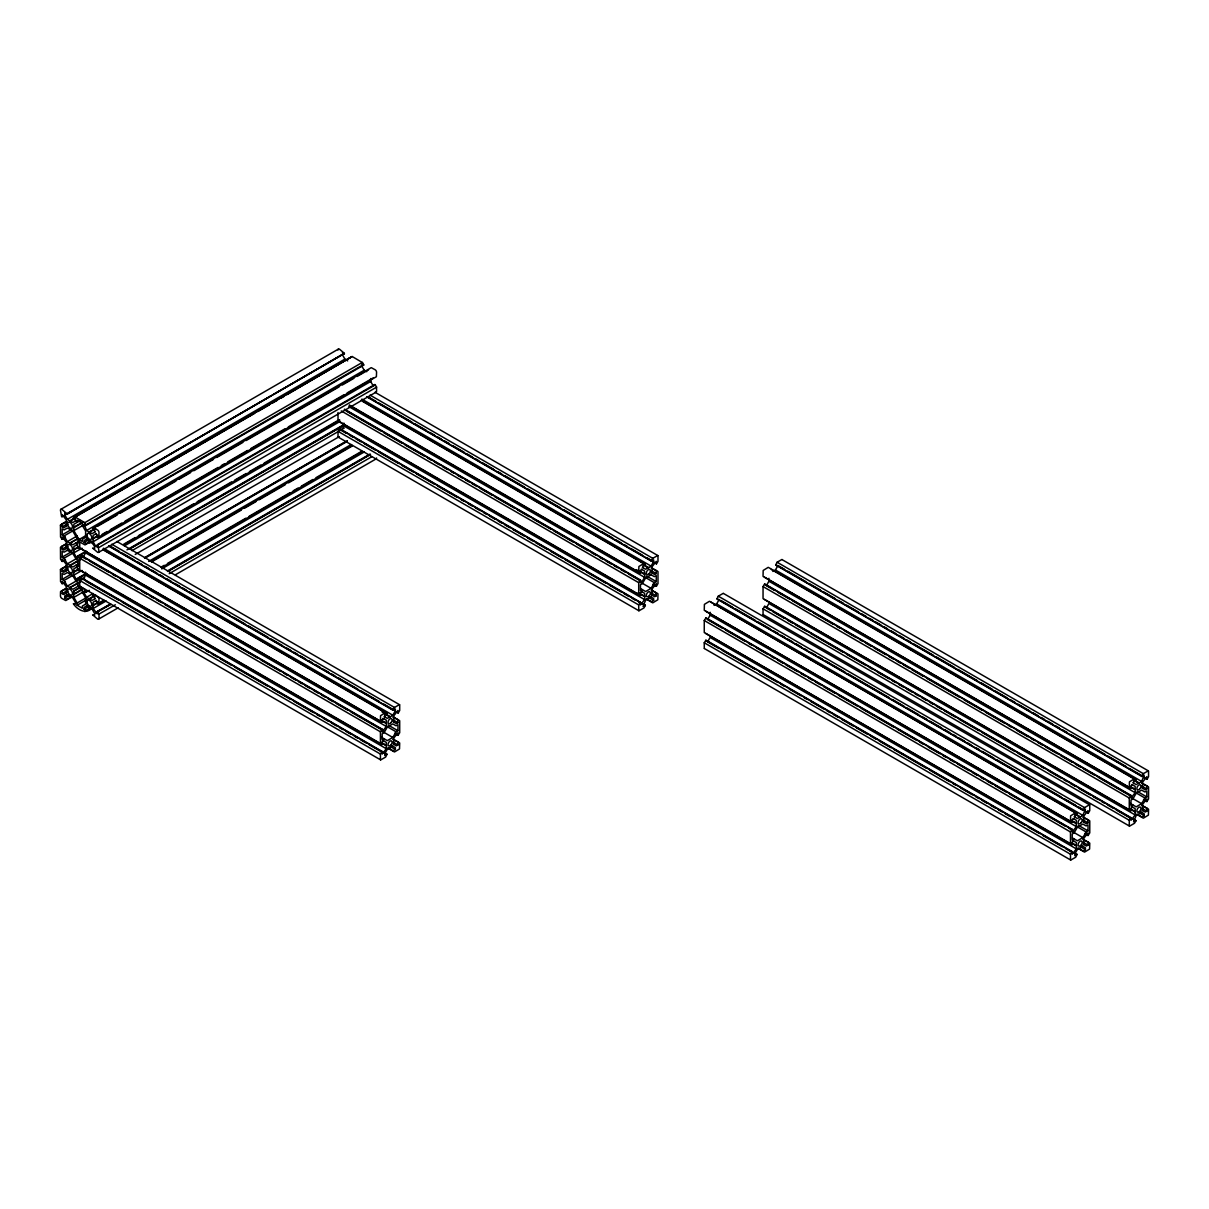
<?xml version="1.0" encoding="UTF-8"?>
<svg xmlns="http://www.w3.org/2000/svg" width="1209" height="1209" viewBox="0 0 1209 1209"><rect width="100%" height="100%" fill="white"/><g stroke="black" fill="none" stroke-linecap="round" stroke-linejoin="round"><path stroke-width="1.5" d="M65.452 581.831L62.188 583.72L60.541 581.529L60.45 569.56L66.495 565.827M65.452 537.31L62.188 539.199L60.541 537.008L60.45 525.038L66.495 521.321M86.625 539.169L92.096 542.327L94.665 546.77L94.665 548.584L92.625 548.085L97.551 552.271A2.055 1.194 60 0 0 99.002 551.425L97.853 545.078L97.264 547.088L95.692 546.181L93.123 541.738L92.927 538.458L98.02 535.527M375.394 392.139A2.055 1.194 60 0 0 376.573 391.172L376.543 386.895L374.835 384.477L97.264 544.73M77.104 522.409L77.119 520.218L82.333 523.21L82.348 525.447L85.612 531.068L85.612 537.385M79.734 547.647L79.734 541.98L84.993 544.927L90.992 541.496M79.718 570.013L79.718 558.195L81.456 555.566L382.165 729.178L382.165 731.823L386.306 726.473L386.502 723.194L381.394 720.247M79.734 580.804L81.456 577.826L382.165 751.439L382.165 754.084L386.306 748.719L386.502 745.454L381.394 742.507M83.043 579.564L85.597 575.121L85.597 572.189M338.036 436.963L338.021 431.326L339.744 428.711L640.453 602.309L640.453 604.953L644.593 599.604L644.79 596.324L639.697 593.377M343.9 423.074L343.9 425.991L341.331 430.434L346.227 433.275M380.427 743.867L380.427 731.793L382.165 729.178M384.961 714.081L390.054 717.028L392.804 715.214L395.358 710.771L395.358 708.958L393.076 710.272L394.482 707.461L399.378 704.666M380.442 759.69L380.427 754.053L382.165 751.439M380.775 736.855L387.318 740.633L392.804 737.475L396.068 731.793L397.957 730.704L397.957 724.705L396.068 725.793L392.804 723.904L387.318 727.062L384.054 732.73L382.165 733.818L382.165 739.832L384.054 738.744M394.693 733.47L397.957 735.359L399.695 732.73L399.695 720.67L393.167 716.892M638.715 594.737L638.715 582.678L640.453 580.048L640.453 582.693L642.024 581.786L644.593 577.343L644.79 574.063L639.697 571.116M643.248 564.966L648.356 567.913L651.092 566.099L653.646 561.656L653.646 559.827L651.364 561.157L652.769 558.331L657.666 555.536M638.745 610.575L638.715 604.938L640.453 602.309M640.71 588.677L645.621 591.518L651.092 588.345L654.371 582.678L656.26 581.589L656.26 575.575L654.371 576.663L649.46 573.837M642.07 603.246L645.334 605.528L643.944 607.946L639.077 610.741M652.981 584.34L656.26 586.229L657.983 583.615L657.983 571.54L651.455 567.777M1073.804 841.086L1072.217 841.993L1071.884 844.834L704.258 632.579L704.258 620.519L705.98 617.89L1072.217 829.329L1072.217 831.973L1076.358 826.624L1076.358 820.306L1073.093 818.417M1075.013 814.246L1080.121 817.193L1082.856 815.38L1085.425 809.108L1083.128 810.423L716.907 598.984L718.297 596.173L723.194 593.377M710.136 612.253L710.136 615.185L707.567 619.628L722.287 628.121M714.096 605.392L716.62 603.926L719.189 599.483M704.273 648.417L704.258 642.765L705.98 640.15L1072.217 851.589L1072.217 854.234L1076.358 848.884L1076.569 845.605L1071.461 842.658M1132.591 807.144L1131.004 808.05L1130.672 810.891L763.045 598.636L763.045 586.577L764.768 583.947L1131.004 795.386L1131.004 798.031L1135.16 792.681L1135.357 789.401L1130.249 786.454M1133.8 780.304L1138.908 783.251L1141.644 781.437L1144.213 775.165L1141.931 776.495L775.694 565.041L777.1 562.23L781.996 559.435M768.924 578.31L768.924 581.242L766.355 585.685L774.531 590.4M772.883 571.449L775.422 569.983L777.976 565.555L784.52 569.318M763.06 614.474L763.045 608.822L764.768 606.208L1131.004 817.647L1131.004 820.291L1135.16 814.942L1135.357 811.662L1130.249 808.715M1070.479 844.018L1070.479 831.958L1072.217 829.329M1083.128 810.423L1084.533 807.612L1089.43 804.816M1070.509 859.856L1070.479 854.219L1072.217 851.589M1072.474 837.958L1077.385 840.799L1082.856 837.625L1086.135 831.958L1088.024 830.87L1088.024 824.855L1086.135 825.943L1082.856 824.054L1077.385 827.213L1074.106 832.895L1072.217 833.983L1072.217 839.998L1074.106 838.895M1084.76 833.621L1088.024 835.51L1089.762 832.895L1089.762 820.82L1083.219 817.057M1129.282 810.075L1129.282 798.016L1131.004 795.386M1141.931 776.495L1143.321 773.669L1148.218 770.874M1129.297 825.913L1129.282 820.276L1131.004 817.647M1129.629 803.063L1136.173 806.856L1141.644 803.683L1144.923 798.016L1146.812 796.927L1146.812 790.913L1144.923 792.001L1141.644 790.112L1136.173 793.27L1132.893 798.953L1131.004 800.041L1131.004 806.055L1132.893 804.952M1132.637 818.584L1135.901 820.866L1134.495 823.284L1129.659 826.064M1143.548 799.678L1146.812 801.567L1148.55 798.953L1148.55 786.893L1142.006 783.115M87.29 600.556L87.365 600.48A3.4 1.965 60 0 0 89.36 605.951A3.4 1.965 60 0 0 91.446 602.989L90.917 601.946A3.4 1.965 60 0 0 87.804 600.148L87.38 600.45M98.881 603.699L99.002 599.286A2.04 1.179 60 0 0 97.551 596.778L93.939 594.692L92.625 595.251L94.665 597.11L94.665 598.939M98.836 536.962L99.002 532.504A2.04 1.179 60 0 0 97.551 530.01L93.637 527.91M60.873 509.321L338.444 349.069M344.399 353.345L66.827 514.263L344.399 353.345L339.457 349.159A2.04 1.179 60 0 0 338.021 350.005M75.185 518.223L70.092 521.155L67.356 519.356L64.787 514.913L270.514 396.144M273.778 394.255L342.359 354.66L344.913 359.103L347.663 360.917M66.827 513.583L61.901 509.412A2.04 1.179 60 0 0 60.45 510.243L61.599 516.606L65.452 515.064M67.356 519.356L344.913 359.103M60.45 525.159L65.346 522.333M74.338 516.787L352.197 356.519L362.655 362.715L363.667 365.148L86.096 525.386L84.071 524.222L86.625 530.479L89.36 532.292L94.468 529.346M61.599 524.147L67.084 521.653M352.197 356.519L73.356 518.026L91.31 507.659M94.574 505.785L128.864 485.988M132.129 484.099L151.73 472.779M154.994 470.906L158.258 469.016M161.522 467.127L254.585 413.402M257.849 411.513L269.29 404.909M272.554 403.035L277.45 400.194M280.715 398.32L283.979 396.431M287.243 394.542L350.927 357.108M69.895 520.822L74.792 517.996M62.188 524.479L62.188 526.837L67.084 524.011M67.039 525.855L63.76 527.744L62.188 526.837M76.091 520.626L72.827 522.515L70.288 521.049M80.383 520.52L73.855 524.283L73.855 527.215M83.451 521.683L73.658 527.336L73.855 530.6L79.008 539.546L82.303 541.451L82.318 539.29L87.214 536.464M73.855 527.668L82.016 522.953M76.107 542.886L77.996 543.974L77.996 540.136L72.827 531.189L70.092 529.391L67.356 528.031L64.077 529.92L62.188 528.832L62.188 534.846L71.981 529.194M74.626 516.772L84.826 522.651L362.383 362.398M62.188 534.846L64.077 535.935L73.87 530.283M73.855 530.6L83.648 524.948M61.599 538.866L64.863 536.977M84.071 526.036L363.667 364.468M64.077 535.935L67.356 541.617L77.149 535.95M86.625 530.479L364.196 370.226L366.735 371.692M66.495 543.566L60.465 547.209L60.541 559.268L62.188 561.46L65.452 559.571M61.599 546.392L67.084 543.914M97.521 526.338L117.122 515.019M120.386 513.13L175.894 481.091M179.159 479.202L190.599 472.598M193.863 470.709L213.449 459.405M216.713 457.516L242.843 442.434M246.107 440.544L339.17 386.82M342.434 384.93L353.859 378.341M357.139 376.452L368.564 369.848M67.356 541.617L69.895 543.083L78.056 538.368M89.164 531.945L95.692 528.182M78.449 538.594L69.895 543.083M62.188 546.74L62.188 549.082L67.084 546.256M79.008 539.546L87.184 534.846M67.039 548.115L63.76 550.004L62.188 549.082M79.371 540.997L72.827 544.775L70.288 543.309M95.36 531.764L92.096 533.637L89.557 532.172M68.973 549.354L64.077 552.181L62.188 551.092L62.188 557.107L64.077 558.195L67.356 563.862L70.092 565.676L79.885 560.024M77.119 544.654L73.855 546.544L73.855 549.475M87.335 538.761L84.071 540.65L84.071 542.463L86.096 543.642L90.992 540.816M96.388 533.532L93.123 535.406L93.123 538.353M84.071 542.463L88.967 539.637M78.751 546.649L73.658 549.596L73.855 552.861L76.409 557.304L77.996 558.21L77.996 555.868L86.156 551.153M73.855 549.929L78.751 547.103M93.123 538.791L98.02 535.965M62.188 557.107L71.981 551.44M102.16 534.363L107.057 531.537M110.336 529.663L121.761 523.059M125.026 521.17L218.088 467.445M221.353 465.556L224.617 463.667M227.881 461.778L247.482 450.473M250.747 448.584L285.037 428.787M288.301 426.913L343.809 394.859M347.074 392.97L373.203 377.888M89.572 543.068L92.096 541.617M64.077 558.195L73.87 552.543M73.855 552.861L82.016 548.145M93.123 541.738L370.695 381.485L370.695 378.538M81.124 548.81L382.165 722.226L382.165 719.582L383.737 718.66M76.409 557.304L86.746 551.485M95.692 546.181L375.425 384.825M67.356 563.862L77.149 558.21M60.45 569.681L66.979 565.903M99.002 547.42L376.573 387.167M61.599 568.653L67.084 566.175M69.895 565.328L79.688 559.676M62.188 569.001L62.188 571.343L67.084 568.517M67.039 570.376L63.76 572.265L62.188 571.343M79.371 563.258L72.827 567.036L70.288 565.57M98.579 552.362L376.15 392.109M78.751 565.978L73.855 568.804L73.855 571.736M78.751 568.91L73.658 571.842L73.855 575.121L76.409 579.564L77.996 580.471L77.996 578.114L86.156 573.414M73.855 572.174L78.751 569.348M77.996 586.305L77.996 582.481L76.107 581.378L72.827 575.711L67.356 572.552L64.077 574.441L62.188 573.353L62.188 579.353L71.981 573.701M123.711 544.186L135.136 537.582M138.4 535.708L193.924 503.654M197.188 501.765L231.463 481.968M234.742 480.094L246.168 473.49M249.432 471.601L260.857 465.012M264.121 463.123L339.23 419.75M124.3 544.518L339.82 420.097M62.188 579.353L64.077 580.456L73.87 574.789M73.855 575.121L82.016 570.406M124.467 545.894L339.986 421.473M126.975 549.838L344.127 424.465M76.409 579.564L86.202 573.897M128.653 549.4L198.865 508.868M202.13 506.979L344.187 424.963M77.996 578.114L86.746 573.746M129.197 549.234L344.716 424.812M64.077 580.456L67.356 586.123L77.149 580.471M66.495 588.088L60.526 591.564L60.45 595.946A2.04 1.179 60 0 0 61.901 598.44L65.754 600.556L73.356 596.188M81.366 579.867L84.63 577.978M131.977 550.639L344.233 428.092M61.599 590.914L67.084 588.42M67.356 586.123L69.895 587.589L79.688 581.937M79.885 582.285L69.895 587.589M62.188 591.246L62.188 593.604L67.084 590.778M67.039 592.637L63.76 594.511L62.188 593.604M79.356 585.519L72.827 589.282L70.288 587.816M135.242 554.432L339.336 436.6M71.724 596.46L66.827 599.286L64.787 598.107L64.787 596.294L67.356 594.813L70.092 596.158L72.827 597.971L75.396 602.414L75.396 604.228L73.356 603.729C77.452 610.092 86.852 615.109 92.625 607.326M73.855 593.997L73.855 591.05L79.008 588.073L82.303 589.977L82.318 592.153L85.612 597.851L85.612 604.168M64.787 596.294L68.052 594.405M73.855 591.05L80.383 587.287M64.787 598.107L69.684 595.281M82.016 589.282L73.658 594.103L73.855 597.382L77.104 603.004L77.119 605.241L82.333 608.233L82.348 606.041L87.244 603.215M73.855 594.435L82.016 589.72M73.855 597.382L83.648 591.715M144.884 557.561L347.346 440.665M94.468 596.128L89.36 599.059L86.625 597.261L84.071 592.818L87.335 590.929M144.475 557.938L345.306 441.995M84.071 592.818L84.071 590.989L86.096 592.168L89.36 590.279M144.884 558.226L347.346 441.345M86.625 597.261L93.153 593.483M148.677 561.429L351.139 444.549M77.104 603.004L86.897 597.352M151.412 561.324L352.227 445.38M151.412 562.004L241.211 510.153M244.475 508.264L255.9 501.675M259.164 499.785L285.294 484.703M288.558 482.814L352.227 446.045M77.119 605.241L86.927 599.573M89.164 598.727L95.692 594.949M95.36 598.531L92.096 600.42L89.557 598.954M87.335 605.528L84.071 607.417L84.071 609.245L86.096 610.409L90.992 607.583M96.388 600.299L93.123 602.188L93.123 605.12M84.071 609.245L88.967 606.419M98.02 602.294L92.927 605.241L93.123 608.505L97.264 613.855L97.264 611.512L110.336 603.971M93.123 605.573L98.02 602.747M100.528 602.082L103.793 600.193M160.948 567.202L164.212 565.313M167.477 563.439L245.85 518.193M249.114 516.303L289.933 492.743M293.198 490.854L298.094 488.028M301.358 486.139L312.783 479.535M316.063 477.646L361.778 451.259M84.826 611.678L91.355 607.915M104.382 600.541L97.853 604.304L97.264 601.614L95.692 600.707M161.522 567.55L362.352 451.592M93.123 608.505L106.18 600.964M161.704 568.91L364.166 452.03M167.477 570.965L369.939 454.085M95.692 612.948L110.382 604.47M167.522 571.464L368.352 455.521M97.264 611.512L110.911 604.304M168.066 571.313L370.528 454.418M86.625 605.936L92.096 609.094L94.665 613.537L94.665 615.366L92.625 614.852L97.551 619.038A2.04 1.179 60 0 0 99.002 618.192L99.002 614.066L115.323 604.772M169.215 573.655L371.677 456.775M98.579 619.129L118.165 607.825M175.32 574.834L376.15 458.876M385.641 712.554L380.548 715.698L380.427 721.607M643.944 563.439L638.881 566.492L638.715 572.477M102.689 549.203L387.046 713.37L384.764 715.078L384.764 716.892M361.219 400.209L645.334 564.24L643.052 565.948L643.052 567.777M642.024 569.545L640.453 570.452L640.12 573.293L349.22 405.347M389.857 716.907L387.318 718.373L384.054 716.484M648.145 567.792L645.621 569.258L642.342 567.369M382.165 722.226L79.718 547.994L77.996 548.327L77.996 545.969L76.409 545.063M394.693 711.209L398.29 712.902L399.695 710.469L399.695 704.892M652.981 562.094L656.593 563.787L657.983 561.354L657.983 555.777M393.061 717.224L398.29 719.854M651.349 568.094L656.593 570.739M651.092 574.774L645.621 577.932L642.342 583.615L640.453 584.703L640.453 590.717L642.342 589.614M397.957 720.05L397.957 722.695L396.386 723.602L393.121 721.728M656.26 570.935L656.26 573.58L654.673 574.487L651.409 572.598M383.737 740.921L382.165 741.842L381.832 744.668L79.718 570.255L77.996 570.588L77.996 568.23L76.409 567.323M642.024 591.806L640.453 592.712L640.12 595.553L338.021 421.14L338.021 412.511M393.061 739.485L398.29 742.114M651.349 590.355L656.593 592.999M392.804 746.149L387.318 749.308L384.764 753.751L384.764 755.58L387.046 754.265L385.641 757.076L380.835 759.841M651.092 597.034L645.621 600.193L643.052 606.465L645.334 605.135M397.957 742.311L397.957 744.956L396.386 745.862L393.121 743.973M656.26 593.181L656.26 595.825L654.673 596.747L651.409 594.858M388.165 747.948L393.076 750.789L395.358 749.459L395.358 747.63L392.094 745.741M646.467 598.833L651.364 601.659L653.646 600.344L653.646 598.515L650.382 596.626M705.648 611.134L1072.217 822.377L1072.217 819.732L1073.804 818.825M764.436 577.192L1131.004 788.434L1131.004 785.79L1132.591 784.883M705.648 633.38L1072.217 844.638M764.436 599.437L1131.004 810.695M1075.708 812.72L1070.63 815.818L1070.479 821.757M1134.495 778.777L1129.433 781.83L1129.282 787.815M1072.217 822.377L704.258 610.318L704.394 604.364L709.471 601.266L1077.113 813.521L1074.816 815.229L1074.816 817.057M1131.004 788.434L763.045 576.376L763.166 570.467L768.259 567.323L1135.901 779.578L1133.619 781.286L1133.619 783.115M1079.924 817.072L1077.385 818.538L1074.121 816.649M1138.712 783.13L1136.173 784.596L1132.909 782.707M1084.76 811.36L1088.357 813.068L1089.762 810.635L1089.747 805.028M1143.548 777.417L1147.145 779.125L1148.55 776.692L1148.535 771.115M1083.113 817.375L1088.357 820.019M1141.916 783.432L1147.145 786.077M1088.024 820.216L1088.024 822.845L1086.438 823.767L1083.173 821.878M1146.812 786.273L1146.812 788.918L1145.24 789.825L1141.961 787.936M1083.113 839.635L1088.357 842.28M1141.916 805.693L1147.145 808.337M1082.856 846.315L1077.385 849.474L1074.816 853.917L1074.816 855.745L1077.113 854.415L1075.708 857.226L1070.811 860.022M1141.644 812.372L1136.173 815.531L1133.619 821.803L1135.901 820.473M1088.024 842.461L1088.024 845.106L1086.438 846.028L1083.173 844.139M1146.812 808.519L1146.812 811.163L1145.24 812.085L1141.961 810.196M1078.232 848.114L1083.128 850.94L1085.425 849.625L1085.425 847.796L1082.146 845.907M1137.019 814.171L1141.931 816.997L1144.213 815.682L1144.213 813.853L1140.948 811.964M1148.414 770.904L782.314 559.767M777.1 562.23L1143.321 773.669M787.784 571.207L805.768 581.589M809.048 583.479L820.488 590.098M823.752 591.972L835.207 598.591M838.472 600.48L843.383 603.306M846.648 605.195L858.088 611.799M861.367 613.688L866.264 616.514M869.543 618.404L872.807 620.293M876.072 622.182L880.983 625.023M884.247 626.897L887.527 628.786M890.791 630.675L895.703 633.516M898.967 635.405L903.879 638.231M907.143 640.12L910.407 642.009M913.687 643.898L933.303 655.218M936.567 657.107L954.551 667.489M957.83 669.378L977.446 680.712M980.711 682.601L992.166 689.206M995.43 691.095L1006.87 697.699M1010.15 699.588L1015.046 702.414M1018.326 704.303L1029.766 710.922M1033.03 712.796L1037.942 715.637M1041.206 717.526L1044.485 719.415M1047.75 721.305L1052.661 724.131M1055.925 726.02L1059.19 727.909M1062.469 729.798L1067.366 732.624M1070.645 734.513L1082.085 741.117M1085.35 743.006L1104.981 754.34M1108.245 756.229L1126.229 766.612M1129.493 768.501L1144.213 776.994M775.694 564.663L1141.931 776.102M775.422 569.983L1141.644 781.437M771.297 569.469L1135.901 779.971M1134.208 780.062L1139.12 782.903M1141.916 786.077L1146.812 788.918M1131.881 784.475L1135.16 786.364L1135.16 789.296M1130.249 786.923L1135.16 789.749M1137.004 791.26L1146.812 796.927M1135.115 792.348L1144.923 798.016M768.924 581.242L1135.16 792.681M1143.88 799.497L1147.145 801.371M764.436 584.143L1130.672 795.582M777.795 592.289L789.25 598.893M792.515 600.782L810.498 611.165M813.763 613.054L833.394 624.388M836.658 626.277L839.923 628.151M844.834 630.992L856.274 637.596M859.554 639.485L862.818 641.375M866.082 643.264L870.994 646.09M874.258 647.979L885.713 654.583M888.978 656.472L893.889 659.313M897.154 661.202L900.418 663.091M903.697 664.965L908.594 667.806M911.873 669.695L923.313 676.299M926.578 678.189L959.281 697.064M964.193 699.905L982.176 710.288M985.441 712.177L1005.057 723.496M1008.336 725.385L1011.601 727.274M1016.512 730.1L1027.952 736.704M1031.217 738.593L1034.496 740.482M1037.76 742.371L1042.672 745.212M1045.936 747.102L1057.376 753.706M1060.656 755.595L1072.096 762.199M1075.36 764.088L1080.272 766.914M1083.536 768.803L1094.991 775.407M1098.256 777.296L1132.591 797.124M1131.836 798.031L1141.644 803.683M763.045 586.577L1129.282 798.016M1142.006 805.36L1148.55 809.138L1148.414 815.093L1143.321 818.191L1136.792 814.413M1141.916 808.337L1146.812 811.163M1131.881 806.735L1135.16 808.625L1135.16 811.541M342.359 352.832L344.399 354.01M361.627 363.969L363.667 365.148M1139.301 812.841L1144.213 815.682M1130.249 809.184L1135.16 812.01M1135.16 814.942L768.924 603.503L766.355 607.946L769.619 609.82M764.436 606.404L1130.672 817.843M1132.637 818.977L1135.901 820.866M772.899 611.709L784.339 618.328M787.603 620.217L792.515 623.043M795.779 624.932L807.234 631.536M810.498 633.425L843.202 652.301M846.466 654.19L866.082 665.524M869.362 667.413L872.626 669.287M877.538 672.128L888.978 678.733M892.242 680.622L895.521 682.511M898.786 684.4L903.697 687.226M906.962 689.115L911.873 691.956M915.137 693.83L918.402 695.719M921.681 697.608L926.578 700.449M929.857 702.338L933.121 704.227M936.386 706.101L941.297 708.942M944.561 710.832L956.017 717.436M959.281 719.325L978.897 730.644M982.176 732.533L1014.865 751.424M1018.144 753.313L1037.76 764.632M1041.025 766.521L1044.304 768.41M1049.2 771.236L1060.656 777.855M1063.92 779.729L1067.184 781.619M1070.464 783.508L1075.36 786.349M1078.64 788.238L1090.08 794.842M1093.344 796.731L1098.256 799.557M1101.52 801.446L1104.799 803.335M1108.064 805.224L1112.975 808.05M1116.239 809.939L1132.591 819.385M763.045 608.822L1129.282 820.276M763.181 614.61L1129.418 826.064M375.122 392.336L657.847 555.566M723.39 593.407L1089.611 804.846M370.045 395.116L652.769 558.331M718.297 596.173L1084.533 807.612M369.304 397.489L375.833 401.252M379.097 403.141L411.785 422.017M415.05 423.906L426.49 430.51M429.769 432.399L434.666 435.225M437.93 437.114L441.209 439.003M444.474 440.877L449.37 443.718M452.65 445.607L464.09 452.211M467.354 454.085L472.251 456.926M475.515 458.816L478.794 460.705M482.059 462.579L493.499 469.183M498.395 472.024L501.675 473.913M504.939 475.787L524.555 487.121M527.819 488.995L560.508 507.871M563.772 509.76L575.212 516.364M578.476 518.253L583.388 521.079M586.652 522.968L598.092 529.572M601.357 531.461L612.797 538.065M616.061 539.955L620.973 542.781M624.237 544.67L627.501 546.559M630.781 548.448L642.206 555.052M647.117 557.878L653.646 561.656M720.821 600.435L732.276 607.039M735.54 608.928L755.157 620.262M758.436 622.151L769.876 628.756M773.14 630.645L778.052 633.471M781.316 635.36L784.581 637.249M787.86 639.138L792.756 641.964M796.036 643.853L800.932 646.694M804.212 648.568L807.476 650.457M810.74 652.346L815.652 655.187M818.916 657.076L822.196 658.965M825.46 660.839L845.076 672.174M848.355 674.063L889.219 697.653M892.499 699.543L903.939 706.162M907.203 708.051L918.659 714.655M921.923 716.544L926.835 719.37M930.099 721.259L941.539 727.863M944.818 729.752L949.715 732.594M952.994 734.467L956.259 736.357M959.523 738.246L964.434 741.087M967.699 742.976L970.978 744.85M975.875 747.691L979.154 749.58M982.418 751.469L993.858 758.073M997.138 759.962L1016.754 771.282M1020.018 773.171L1038.002 783.553M1041.281 785.442L1060.898 796.776M1064.162 798.665L1075.617 805.27M1078.881 807.159L1085.425 810.937M367.007 396.597L651.364 560.764M716.907 598.606L1083.128 810.045M367.007 396.975L651.364 561.157M361.823 399.091L651.092 566.099M716.62 603.926L1082.856 815.38M362.624 401.403L645.334 564.633M1077.113 813.914L710.877 602.082M643.656 564.724L648.553 567.55M1075.421 814.005L1080.317 816.831M651.349 570.739L656.26 573.58M1083.113 820.019L1088.024 822.845M641.329 569.137L644.593 571.026L644.593 573.958M1071.461 820.397L1076.569 823.344M636.418 569.696L644.593 574.411M1071.461 820.866L1076.358 823.692M646.452 575.922L656.26 581.589M1078.216 825.203L1088.024 830.87M349.552 405.151L640.453 573.096M644.563 577.01L654.371 582.678M1076.327 826.291L1086.135 831.958M348.797 406.572L644.593 577.343M710.136 615.185L1076.358 826.624M653.313 584.159L656.593 586.033M1085.093 833.439L1088.357 835.313M344.656 409.277L640.453 580.048M344.323 409.473L640.12 580.244M705.648 618.086L1071.884 829.525M346.227 411.015L380.548 430.827M383.827 432.716L401.796 443.083M405.06 444.972L424.676 456.292M427.941 458.181L431.22 460.07M434.484 461.959L439.381 464.785M442.66 466.674L447.557 469.515M450.821 471.389L454.1 473.278M457.365 475.167L462.261 477.993M465.525 479.882L468.805 481.771M472.069 483.66L476.966 486.486M480.245 488.376L491.685 494.98M494.949 496.869L514.566 508.188M517.83 510.077L529.27 516.681M532.534 518.57L550.518 528.953M553.782 530.842L573.398 542.161M576.663 544.05L588.103 550.654M591.367 552.543L596.264 555.369M599.543 557.258L602.807 559.147M606.072 561.021L610.983 563.862M614.248 565.752L617.512 567.641M620.791 569.515L625.688 572.356M628.952 574.245L642.024 581.786M725.551 630.01L745.167 641.329M748.447 643.218L751.711 645.107M756.607 647.948L768.063 654.553M771.327 656.442L774.606 658.331M777.871 660.22L782.767 663.046M786.046 664.935L797.487 671.539M800.766 673.428L805.662 676.254M808.927 678.143L812.206 680.032M815.471 681.921L820.382 684.762M823.646 686.636L835.087 693.256M838.366 695.145L857.982 706.464M861.246 708.353L893.95 727.229M897.229 729.118L916.845 740.452M920.109 742.341L923.389 744.23M928.285 747.056L939.725 753.66M943.005 755.549L946.269 757.438M949.549 759.328L954.445 762.154M957.709 764.043L969.165 770.647M972.429 772.536L977.34 775.377M980.605 777.266L983.869 779.155M987.149 781.044L992.045 783.87M995.324 785.759L1006.765 792.363M1010.029 794.253L1065.628 826.351M1068.892 828.241L1073.804 831.067M641.284 582.693L651.092 588.345M1073.048 831.973L1082.856 837.625M341.286 410.954L638.715 582.678M651.455 590.037L657.983 593.8L657.847 599.755L652.769 602.853L646.226 599.075M704.258 620.519L1070.479 831.958M1083.219 839.303L1089.762 843.081L1089.596 849.081L1084.533 852.133L1077.99 848.355M651.349 592.999L656.26 595.825M1083.113 842.28L1088.024 845.106M641.329 591.397L644.593 593.287L644.593 596.203M1073.093 840.678L1076.358 842.567L1076.358 845.484M648.749 597.503L653.646 600.344M1080.514 846.784L1085.425 849.625M638.05 592.909L644.593 596.672M1071.461 843.126L1076.358 845.952M339.744 421.745L640.453 595.357M343.9 425.991L644.593 599.604M1076.358 848.884L710.136 637.445L707.567 641.873L719.007 648.492M1073.834 852.526L1077.113 854.415M339.412 428.893L640.12 602.505M642.07 603.639L645.334 605.528M705.648 640.347L1071.884 851.786M349.507 435.149L352.771 437.038M356.035 438.927L360.947 441.753M364.211 443.643L375.651 450.247M378.916 452.136L398.532 463.455M401.796 465.344L413.236 471.948M416.501 473.837L434.484 484.22M437.749 486.109L457.365 497.428M460.629 499.317L463.893 501.206M468.805 504.032L472.069 505.921M475.333 507.81L480.245 510.636M483.509 512.525L486.774 514.414M490.053 516.303L494.949 519.129M498.214 521.019L501.478 522.908M504.757 524.782L509.654 527.623M512.918 529.512L524.358 536.116M527.638 538.005L532.534 540.831M535.799 542.72L547.239 549.324M550.518 551.213L561.958 557.817M565.223 559.691L583.191 570.074M586.471 571.963L606.072 583.282M609.351 585.171L620.791 591.775M624.056 593.664L628.952 596.49M632.216 598.379L635.496 600.269M638.76 602.158L642.024 604.047M722.287 650.382L754.975 669.257M759.887 672.083L777.871 682.465M781.135 684.354L784.414 686.244M789.311 689.085L800.766 695.689M804.03 697.578L807.295 699.467M810.574 701.356L823.646 708.897M826.926 710.786L830.19 712.675M833.454 714.564L838.366 717.39M841.63 719.279L853.07 725.899M856.35 727.773L867.79 734.392M871.069 736.281L875.966 739.107M879.23 740.996L890.685 747.6M893.95 749.489L926.653 768.365M929.917 770.254L949.549 781.588M952.813 783.477L956.077 785.366M960.989 788.192L972.429 794.797M975.693 796.686L978.973 798.575M982.237 800.464L987.149 803.29M990.413 805.179L995.324 808.02M998.589 809.909L1001.853 811.783M1005.132 813.672L1010.029 816.513M1013.308 818.402L1024.748 825.006M1028.013 826.896L1039.468 833.5M1042.732 835.389L1062.348 846.723M1065.628 848.597L1073.804 853.327M338.021 431.326L638.715 604.938M704.258 642.765L1070.479 854.219M338.157 437.114L638.851 610.726M704.394 648.553L1070.63 860.007M116.835 541.466L399.559 704.696M66.827 514.263L64.787 513.084L64.787 514.913M73.356 518.026L75.396 519.205L75.396 521.034M95.692 533.94L97.264 534.846L97.853 537.537L376.392 376.724L376.573 372.251A2.04 1.179 60 0 0 375.122 369.758L371.254 367.642L92.625 528.484L94.665 530.343L94.665 532.156M111.757 544.231L394.482 707.461M109.369 545.667L119.177 551.319M122.441 553.208L133.882 559.812M137.161 561.701L142.058 564.527M145.322 566.417L148.586 568.306M151.866 570.195L156.762 573.021M160.026 574.91L163.306 576.799M166.57 578.688L171.466 581.514M174.746 583.403L179.642 586.229M182.907 588.118L186.186 590.007M189.45 591.896L209.066 603.215M212.331 605.104L230.299 615.487M233.579 617.376L245.019 623.98M248.283 625.854L267.899 637.188M271.164 639.062L282.604 645.666M285.868 647.556L290.764 650.397M294.044 652.286L297.308 654.16M300.573 656.049L305.484 658.89M308.748 660.764L312.013 662.653M315.277 664.542L320.189 667.368M323.453 669.257L328.364 672.098M331.629 673.972L334.893 675.861M338.157 677.75L357.773 689.07M361.038 690.959L379.022 701.341M383.918 704.167L395.358 710.771M108.719 545.712L393.076 709.895M108.719 546.105L393.076 710.272M103.536 548.221L392.804 715.214M88.212 540.831L93.123 543.672M102.689 549.581L387.046 713.748M382.089 711.965L390.265 716.68M393.061 719.869L397.957 722.695M383.026 718.267L386.306 720.141L386.306 723.073M381.394 720.715L386.306 723.541M388.165 725.052L397.957 730.704M386.275 726.141L396.068 731.793M386.306 726.473L85.597 552.861L83.043 557.304L86.307 559.193M395.026 733.274L398.29 735.163M81.124 555.762L381.832 729.375M89.572 561.082L109.188 572.401M112.452 574.29L115.732 576.179M120.628 579.005L132.068 585.609M135.332 587.498L138.597 589.388M141.876 591.277L146.773 594.103M150.037 595.992L153.316 597.881M156.581 599.755L161.477 602.596M164.756 604.485L176.197 611.089M179.461 612.963L184.357 615.804M187.637 617.693L199.077 624.297M202.341 626.186L213.781 632.791M217.046 634.665L257.895 658.255M261.174 660.144L280.775 671.463M284.055 673.353L287.319 675.242M290.583 677.131L295.495 679.957M298.759 681.846L302.023 683.735M305.288 685.624L310.199 688.45M313.463 690.339L318.375 693.165M321.639 695.054L324.904 696.943M328.168 698.832L333.079 701.658M336.344 703.547L347.784 710.151M351.048 712.041L383.737 730.916M77.996 555.868L79.718 558.422M382.996 731.808L392.804 737.475M67.356 550.291L72.827 553.45L76.107 559.132L77.996 560.22L77.996 566.235L76.107 565.132M79.718 558.195L380.427 731.793M393.167 739.152L399.695 742.931L399.514 748.96L394.482 751.983L387.938 748.205M393.061 742.13L397.957 744.956M383.026 740.513L386.306 742.402L386.306 745.333M390.462 746.633L395.358 749.459M381.394 742.976L386.306 745.802M81.456 570.875L382.165 744.487M85.597 575.121L386.306 748.719M383.782 752.376L387.046 754.265M81.124 578.023L381.832 751.62M86.307 581.453L118.996 600.314M122.26 602.203L141.876 613.522M145.14 615.411L148.405 617.3M153.316 620.126L164.756 626.73M168.021 628.62L171.285 630.509M174.549 632.398L179.461 635.224M182.725 637.113L194.165 643.717M197.43 645.606L202.341 648.432M205.606 650.321L208.87 652.21M212.149 654.099L217.046 656.925M220.31 658.814L231.75 665.418M235.03 667.308L267.703 686.183M272.614 689.009L290.583 699.391M293.863 701.28L313.463 712.6M316.728 714.489L320.007 716.363M323.271 718.252L328.168 721.093M331.447 722.967L336.344 725.808M339.608 727.697L342.888 729.586M346.152 731.46L351.048 734.301M354.328 736.19L357.592 738.064M360.856 739.953L365.768 742.794M369.032 744.668L383.737 753.162M78.57 578.461L79.673 580.426L380.427 754.053M79.87 586.244L380.563 759.841M84.826 522.651L86.096 525.386M361.627 365.783L364.196 370.226M370.695 381.485L373.249 385.928M97.853 611.845L99.002 614.066M79.673 580.426L79.734 586.486L84.857 589.463L86.096 592.168M1146.812 779.306L1146.812 776.662L1142.671 782.027L1142.671 788.344M1146.812 801.567L1146.812 798.922L1142.671 804.287L1142.671 810.604M1088.024 813.249L1088.024 810.604L1083.884 815.969L1083.884 822.286M1088.024 835.51L1088.024 832.865L1083.884 838.23L1083.884 844.547M656.26 563.968L656.26 561.324L652.104 566.689L652.104 573.006M656.26 586.229L656.26 583.584L652.104 588.949L652.104 595.266M397.957 713.098L397.957 710.454L393.817 715.804L393.817 722.121M397.957 735.359L397.957 732.714L393.817 738.064L393.817 744.381M81.456 555.566L81.456 558.21M66.329 526.263L66.329 519.946L62.188 514.596L62.188 516.938M66.329 548.523L66.329 542.206L62.188 536.841L62.188 539.199M66.329 570.784L66.329 564.452L62.188 559.102L62.188 561.46M66.329 593.03L66.329 586.713L62.188 581.363L62.188 583.72M376.573 457.954A2.04 1.179 60 0 1 375.213 458.831M1139.437 811.571A2.856 1.647 -60 0 0 1140.344 807.128A2.856 1.647 -60 0 0 1136.959 810.136A2.856 1.647 -60 0 0 1139.437 811.571M1139.437 789.311A2.856 1.647 -60 0 0 1140.344 784.868A2.856 1.647 -60 0 0 1136.959 787.875A2.856 1.647 -60 0 0 1139.437 789.311M1080.65 845.514A2.856 1.647 -60 0 0 1081.556 841.071A2.856 1.647 -60 0 0 1078.171 844.078A2.856 1.647 -60 0 0 1080.65 845.514M1080.65 823.253A2.856 1.647 -60 0 0 1081.556 818.81A2.856 1.647 -60 0 0 1078.171 821.818A2.856 1.647 -60 0 0 1080.65 823.253M648.87 596.233A2.856 1.647 -60 0 0 649.777 591.79A2.856 1.647 -60 0 0 646.392 594.798A2.856 1.647 -60 0 0 648.87 596.233M648.87 573.973A2.856 1.647 -60 0 0 649.777 569.53A2.856 1.647 -60 0 0 646.392 572.537A2.856 1.647 -60 0 0 648.87 573.973M390.583 745.348A2.856 1.647 -60 0 0 391.489 740.921A2.856 1.647 -60 0 0 388.104 743.913A2.856 1.647 -60 0 0 390.583 745.348M390.583 723.088A2.856 1.647 -60 0 0 391.489 718.66A2.856 1.647 -60 0 0 388.104 721.667A2.856 1.647 -60 0 0 390.583 723.088M87.003 535.587A3.4 1.965 60 0 0 90.947 539.41A3.4 1.965 60 0 0 90.146 534.212A3.4 1.965 60 0 0 87.003 535.587M67.719 524.449A3.4 1.965 60 0 0 71.679 528.288A3.4 1.965 60 0 0 70.863 523.089A3.4 1.965 60 0 0 67.719 524.449M67.719 568.971A3.4 1.965 60 0 0 71.679 572.794A3.4 1.965 60 0 0 70.863 567.595A3.4 1.965 60 0 0 67.719 568.971M67.719 546.71A3.4 1.965 60 0 0 71.679 550.533A3.4 1.965 60 0 0 70.863 545.35A3.4 1.965 60 0 0 67.719 546.71M67.719 591.231A3.4 1.965 60 0 0 71.679 595.055A3.4 1.965 60 0 0 70.863 589.856A3.4 1.965 60 0 0 67.719 591.231"/></g></svg>
